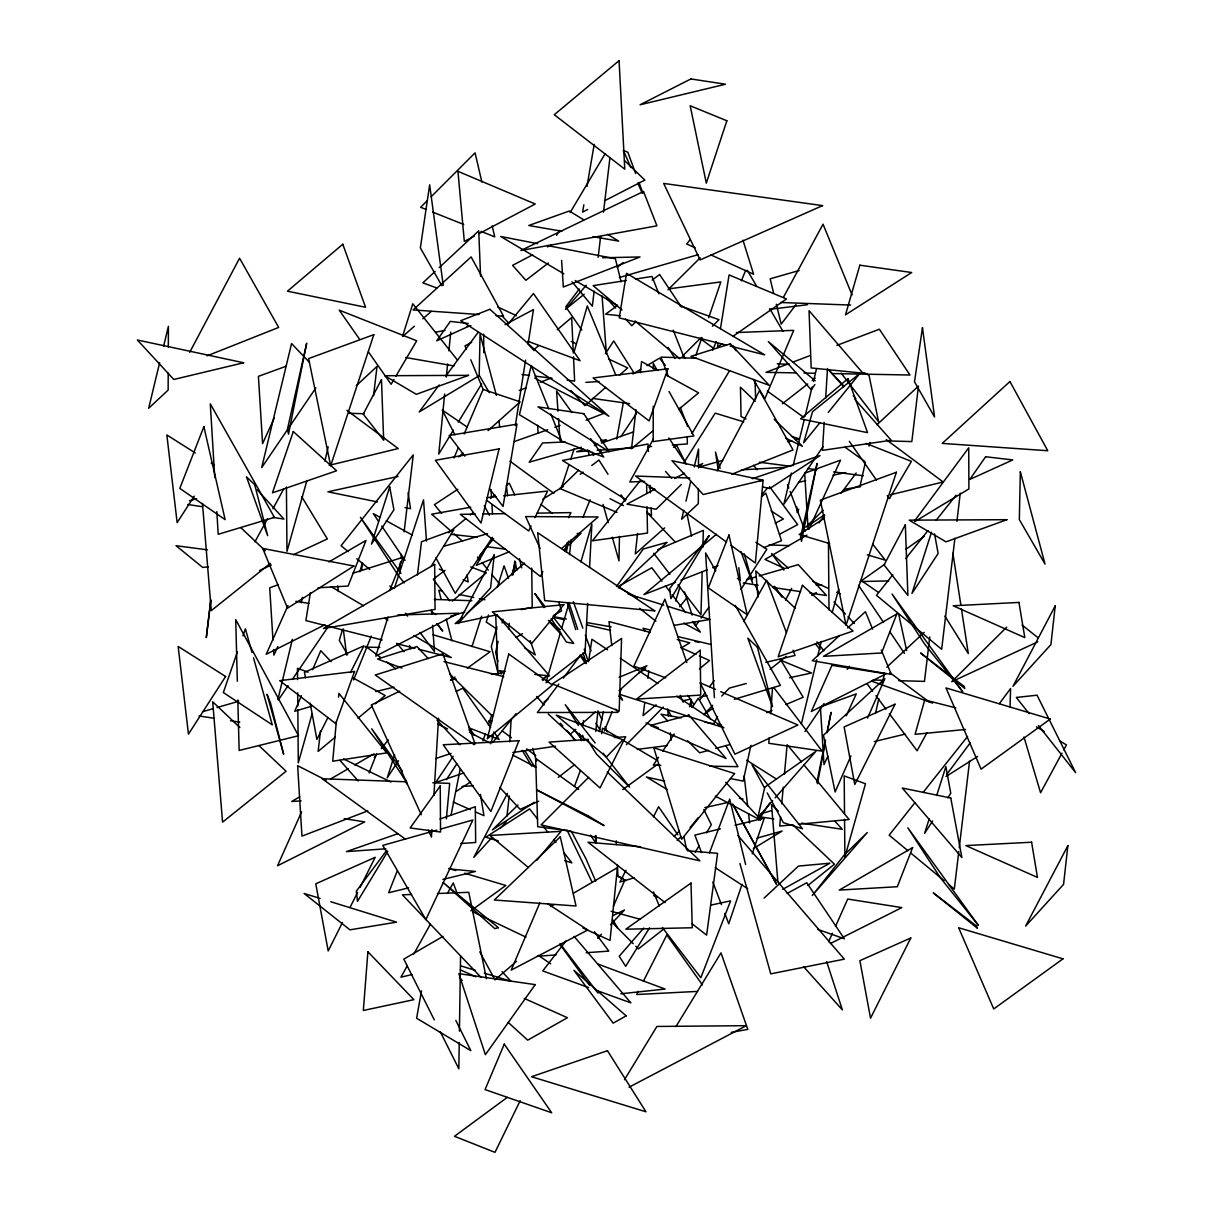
<?xml version="1.0" encoding="UTF-8"?>
<svg xmlns="http://www.w3.org/2000/svg" width="1213" height="1213" viewBox="0 0 1213 1213"><rect width="100%" height="100%" fill="white"/><g stroke="black" fill="none" stroke-linecap="round" stroke-linejoin="round"><path stroke-width="1.5" d="M653.246 406.249L653.17 441.577L693.897 435.937L669.015 391.465M653.322 369.055L653.337 363.475L657.021 370.071M168.213 373.21L168.137 390.101L148.668 408.281L159.631 362.748M168.319 346.963L168.41 326.327L163.573 346.357M698.385 488.566L698.324 503.653L681.63 519.225L683.798 510.233M698.476 467.839L698.552 448.992L694.215 466.99M459.242 1042.467L458.832 1068.774L440.213 1031.672M459.409 1031.186L460.561 956.011M590.488 835.15L595.765 843.02L595.901 835.545M619.464 536.389L618.979 560.876L612.307 537.207M702.175 571.641L700.978 614.809L677.946 584.787M702.858 547.245L703.328 530.354L657.673 549.641M1010.05 706.921L1010.581 688.529L999.376 703.616M587.668 603.316L585.06 652.382L545.941 682.722M589.563 567.457L591.868 524.061L580.906 561.922M431.889 829.48L431.449 837.031L428.325 830.177M433.92 795.531L438.53 718.187M509.778 741.886L511.143 719.552M824.188 422.427L822.475 450.357L891.191 440.243L854.968 399.426M825.674 398.243L827.493 368.464M769.178 737.731L768.815 743.281L822.126 751.135L773.712 687.437M770.771 713.699L772.469 687.801M336.335 721.644L332.711 761.233L386.704 752.879L338.912 693.351L338.579 697.126M780.55 816.819L779.716 826.068L792.847 824.825M781.733 803.855L783.264 787.176M784.432 774.212L787.146 744.585M446.354 818.927L449.689 783.386L432.814 782.764M444.655 393.998L438.757 454.056L453.374 430.13M446.323 377.107L447.612 363.976M448.901 350.83L450.751 332.074M508.717 628.88L509.278 623.33M514.721 569.625L515.48 562.21L511.871 574.78M595.81 731.515L597.918 710.939M637.553 533.462L635.309 553.886L664.633 527.898M506.958 816.137L509.217 795.819M569.504 554.599L571.156 539.755M361.641 570.155L362.49 562.741L359.791 571.763M320.49 731.014L318.124 751.393L335.258 737.14M636.021 409.782L631.518 448.704L652.912 430.873M640.312 372.709L641.601 361.595L657.871 370.526M210.668 600.602L206.301 637.644L210.926 599.889M594.143 291.165L592.353 306.207L572.036 281.765M598.145 257.308L600.602 236.626M603.498 212.169L609.957 157.629M373.543 395.635L377.046 366.387L356.288 385.689M399.411 571.308L400.517 561.922M400.972 558.162L401.412 554.402M404.096 531.87L413.269 454.89L341.065 545.714L348.222 551.642M929.78 637.022L924.473 681.388L898.742 680.69M954.904 538.284L941.667 649.289L876.483 595.325L892.859 574.735M956.921 521.347L960.271 493.13M958.801 851.465L954.313 889.099L948.521 884.307M959.256 847.705L969.566 761.158M417.408 574.977L421.518 541.726L453.783 529.929L431.115 566.304M644.77 702.539L643.087 715.609L656.081 704.829M647.909 678.294L648.864 670.834M513.008 574.067L514.828 560.967L516.89 570.065M588.654 661.282L591.899 639.251L607.607 649.789M515.328 425.642L525.563 360.125M528.201 343.279L533.462 309.588L505.063 324.644M718.096 343.385L717.505 347.085L722.099 343.886M720.477 328.587L729.074 274.926L786.509 298.974L732.834 336.395M310.407 592.732L305.873 620.586L382.216 639.994M601.603 733.698L602.512 728.179L618.569 737.64M583.847 204.77L582.589 212.093L587.638 209.5M586.986 186.468L594.203 144.347M582.574 726.132L583.529 720.583M421.502 990.885L416.62 1018.253L470.826 1050.64L455.83 1020.436M616.704 439.03L623.33 402.777M817.41 783.75L825.477 741.643M827.221 732.485L831.072 712.349L826.978 732.591M451.009 815.303L460.152 769.148M599.298 731.636L603.407 711.455M816.895 782.279L825.477 739.945M750.908 745.343L743.205 781.127L730.347 778.549M498.088 641.328L495.662 652.382L497.921 661.434M502.137 622.936L502.94 619.252M512.644 575.083L515.48 562.21M324.917 461.258L328.162 446.839M566.319 551.96L568.745 541.104M859.941 486.549L865.324 462.653M869.054 446.096L869.873 442.427M875.483 713.487L878.803 698.779M881.699 685.906L884.595 673.048M689.53 706.785L691.274 699.431L691.425 706.967M685.967 501.227L690.743 481.409M277.883 699.507L292.394 639.312M301.188 602.846L302.507 597.372M791.376 473.055L783.871 504.183L823.005 446.657M793.135 465.716L804.174 419.925M805.068 416.271L812.119 386.962M813.453 381.473L816.546 368.646M801.368 723.858L816.819 659.751M817.714 656.081L821.246 641.434M564.818 551.324L567.29 542.469M306.919 480.5L286.981 551.369L286.42 487.035M312.105 713.775L298.292 762.841L297.837 709.863M832.148 612.535L838.683 589.321M574.325 351.179L587.289 305.979L615.795 375.09M496.951 626.878L491.28 646.635L498.24 673.897M490.765 743.766L493.236 735.154M546.472 680.918L560.558 632.231M561.604 628.622L568.381 605.196M342.521 629.562L339.276 640.403L347.555 654.611M675.641 601.011L679.962 587.062M387.993 617.053L375.787 656.127L458.696 613.217L397.788 615.006M402.61 336.122L412.784 303.781L457.498 360.155M471.993 646.544L481.637 616.204M488.46 615.021L486.231 622.057L496.936 629.229M497.391 586.91L504.092 565.819L508.444 578.283M394.65 754.653L387.235 777.867L398.455 760.718M931.508 532.219L911.964 593.475L938.134 553.446L934.541 533.917M929.203 818.881L924.609 833.286L932.661 820.974M936.679 795.455L945.882 766.616L950.78 793.257L947.762 797.881M561.376 487.823L568.942 464.715M570.701 459.378L574.189 448.719M394.346 588.381L423.519 499.832L426.491 541.059M741.992 884.383L728.755 923.79L724.768 913.359M752.227 853.922L764.266 818.093L735.048 825.265M482.956 740.855L485.336 733.835M488.339 725.056L491.917 714.518M695.807 355.379L701.918 337.472M708.635 317.761L720.84 281.916L668.863 288.846M237.414 651.836L223.328 692.547L272.288 724.858L253.502 657.825M242.934 635.9L245.39 628.819L251.986 652.382M574.477 786.388L580.375 770.513M709.393 853.057L729.695 799.124L745.616 864.475M369.07 772.969L376.621 753.667M397.258 870.934L388.66 892.738L408.554 887.855M353.62 679.917L371.299 636.097M389.676 590.534L403.11 557.237L352.847 573.264M604.377 730.954L612.171 711.682M619.252 694.154L621.374 688.893M583.074 517.056L590.109 499.726M712.683 350.223L716.277 341.55M741.355 280.825L745.661 270.408M453.965 457.968L458.332 447.688M464.17 433.981L483.123 389.434L470.765 359.806M539.785 902.957L511.219 970.097L587.774 929.992L547.457 903.579M301.431 695.686L294.744 711.273L310.907 706.436M312.59 669.712L320.778 650.668L331.073 661.676M613.399 906.187L624.589 880.714M850.95 755.896L835.12 791.983L823.445 735.23L884.868 678.598L867.522 718.111M288.012 605.484L266.223 654.292L324.887 624.756M301.582 811.906L277.534 865.764L364.704 821.883L344.28 818.654M828.631 941.788L832.452 933.237M835.499 926.398L847.72 899.045L901.82 907.597L830.42 943.532M798.73 509.233L797.214 512.614L796.82 506.989M274.365 417.818L262.584 443.609L258.414 376.348L286.313 366.174M277.822 646.499L273.895 655.096L273.547 649.486M808.995 529.202L840.518 460.152L804.659 473.222L808.116 529.02M827.842 756.199L823.991 764.63L820.413 706.967L856.272 693.897L846.28 715.791M531.067 525.987L528.716 530.976L486.489 500.211M534.994 517.663L547.563 491.053L503.607 495.829M542.863 571.475L540.467 576.509L460.303 514.342L475.299 514.115M568.503 517.663L570.914 512.614L537.162 513.144M520.18 1100.691L494.98 1152.35L454.481 1136.293L507.307 1097.371M327.798 717.732L316.881 739.46L310.179 703.176M350.451 672.593L363.87 645.847L304.463 672.336L305.479 677.779M342.46 922.517L328.192 950.947L315.774 883.807L375.181 857.318L360.079 887.416M350.011 907.476L357.562 892.434M638.311 991.218L636.643 994.524L697.505 991.4M643.345 981.287L666.816 934.935L702.418 984.865M714.063 723.175L717.505 716.443M625.953 870.328L619.934 882.048L634.217 877.803M653.458 816.789L658.614 806.751L677.84 834.832M785.569 600.101L791.68 588.366M507.459 793.363L473.828 857.379L491.341 838.153M189.698 352.316L239.568 258.217L278.672 327.434L207.12 355.834M717.004 470.887L759.55 390.601L793.059 449.932L731.803 474.253M1061.982 753.167L1040.587 792.741L1023.954 737.019M1063.771 749.861L1066.439 744.918L1060.132 741.113M783.325 297.488L823.051 224.193L852.057 294.926M254.927 541.832L267.512 518.694M272.91 508.778L283.706 488.945M926.975 732.652L917.104 750.802L889.326 713.608M653.428 438.894L629.744 481.97L644.558 481.409M407.371 965.593L400.957 977.162L411.95 974.57M413.8 954.025L430.312 924.276M447.733 892.874L453.237 882.958L457.21 893.45M743.69 621.587L766.616 580.269L786.449 632.731M695.261 852.345L699.037 845.825M706.588 832.8L711.318 824.658L703.813 809.541M393.967 379.457L391.117 384.294L368.418 351.861M395.863 376.242L416.726 340.777L339.215 310.149L359.761 339.504M556.615 235.307L559.511 230.425M570.155 212.533L604.969 153.975M691.926 433.526L729.468 370.844M387.842 851.283L357.486 901.38L356.334 891.206L386.689 850.434M624.483 1079.722L656.915 1026.456L746.329 1025.682L629.047 1087.212M458.256 422.154L481.652 383.884M675.929 1026.607L721.007 952.872L747.799 1029.382L731.272 1032.354M649.531 927.854L625.665 966.336L619.221 956.238L643.785 928.006M698.263 817.592L690.136 827.509M684.208 462.198L715.185 413.148L743.736 421.851M194.216 496.178L177.143 522.651L166.848 434.967L195.323 452.995M740.961 589.382L766.843 549.246L755.896 542.302M758.716 820.033L769.664 803.051M605.454 353.589L613.733 340.944L633.732 372.573M446.399 779.656L456.831 763.856M492.433 537.314L455.239 593.339L435.922 557.889M620.904 436.68L636.507 413.33M435.694 782.476L453.177 756.306M658.538 757.352L653.307 765.145L660.842 765.282M662.738 751.135L674.246 734.017M692.047 707.558L698.324 698.218L710.606 719.4M814.833 384.582L811.285 389.828L768.314 341.581L815.181 380.761M315.896 387.887L261.69 467.596L291.575 343.567L309.36 362.262M278.505 699.765L288.072 685.709M292.333 679.462L328.465 626.317M804.977 731.56L824.021 703.57M847.296 669.364L849.403 666.24M616.522 586.516L643.254 548.989L667.135 542.317L618.251 587.926M698.931 621.208L695.656 625.832L694.488 622.269M701.129 618.13L708.801 607.349M439.182 384.946L419.182 411.965L478.983 375.818M445.853 375.954L478.074 332.423M914.632 520.862L968.732 447.779L968.914 488.9L915.087 521.438M946.686 774.516L970.233 742.841M819.018 522.924L824.658 515.358M841.549 492.645L856.196 472.979M699.522 700.159L705.162 692.653M709.666 686.634L714.169 680.629M558.814 684.071L537.374 712.516L618.024 712.38L615.931 709.241M563.317 678.082L580.239 655.642L585.485 663.526M579.298 289.012L565.789 306.798L581.8 330.103M796.092 304.493L781.202 324.129L776.335 304.19M565.895 941.061L542.727 970.931L588.548 987.534M374.301 757.488L376.621 754.547M381.276 748.694L388.266 739.9M640.555 480.272L592.46 540.786L647.499 533.068L647.029 506.746M905.732 558.541L927.96 530.581M936.148 520.271L956.041 495.253M914.875 802.763L889.129 835.15L907.961 850.738M923.063 792.468L967.519 736.534M492.614 742.599L516.01 713.714M542.939 680.493L546.441 676.157L542.15 679.644M820.033 422.579L803.658 442.79L812.528 411.753L859.82 373.468L828.221 412.465M679.689 606.743L686.785 597.979M507.731 324.553L533.462 293.516L580.087 360.716L527.943 341.308M690.227 239.628L686.649 243.949L695.231 247.831M479.332 555.888L493.706 538.633M761.658 494.98L767.738 487.717M537.025 860.093L561.043 831.345L489.961 835.454L528.398 867.538M586.304 285.207L565.47 309.391L584.181 294.198M772.681 800.701L757.837 817.638L764.797 787.176L815.94 751.302L775.152 797.881M500.09 828.54L506.337 821.671M597.66 938.225L601.496 934.192M610.442 924.776L624.498 909.993L612.732 915.724M712.713 705.344L703.737 714.654L712.91 708.24M721.69 696.05L729.392 688.089L746.268 683.495M626.408 744.661L663.208 707.118M677.203 840.503L681.084 836.606M427.264 200.645L420.638 207.287L425.808 209.349M431.252 196.658L475.056 152.853L481.895 182.071M682.206 356.425L700.614 338.048M712.44 326.236L719.006 319.671L679.886 305.797M588.563 777.381L541.043 824.901L699.901 860.836L607.258 772.029M635.824 321.733L631.806 325.721L625.544 318.898M667.999 289.786L700.174 257.838M674.17 836.288L679.265 831.208M1006.684 627.182L951.735 681.706L1037.843 641.813M681.403 484.412L656.172 509.248L626.969 504.168L654.944 489.142M698.673 467.414L702.645 463.487L697.718 466.141M578.556 470.25L559.875 488.536L617.068 512.402M563.787 550.156L566.441 547.548M569.079 544.955L581.012 533.265L577.221 533.508M517.951 805.023L492.387 829.919L534.266 802.263M823.248 510.188L805.766 527.215L824.385 514.934M840.745 493.145L844.779 489.218L860.593 486.656M435.118 271.424L422.852 282.841L436.71 287.951M439.197 267.618L478.726 230.834L480.575 276.215M764.069 898.12L798.503 866.067L829.874 863.201L782.703 889.341M876.954 424.732L918.453 386.113L911.827 441.577L887.931 440.926M886.839 667.12L924.185 632.367M839.517 635.551L812.27 660.691L891.358 674.428L881.26 650.032M847.69 628.016L865.4 611.686L872.617 629.107M458.757 456.861L462.941 453.116M488.081 430.6L520.18 401.852L483.123 389.434M575.796 729.362L570.216 734.35L548.246 714.017M581.376 724.373L595.325 711.91M619.039 690.697L646.938 665.755L619.161 677.279M605.621 387.417L584.969 405.688L570.959 390.525M619.403 375.242L627.652 367.933L608.835 359.093M403.08 336.122L414.376 326.221M422.837 318.792L431.312 311.362M462.229 617.417L455.148 623.603L497.345 614.673M466.474 613.717L524.532 563.075M561.664 548.549L598.13 516.95L525.654 516.586L540.134 548.488M516.48 961.363L495.01 979.892L479.772 951.811M534.281 349.359L538.587 345.675M557.283 329.769L571.657 317.518L573.324 353.028M678.598 409.478L698.582 392.845L666.013 374.984M358.078 718.126L372.361 706.239M375.211 703.858L385.188 695.534L352.634 677.688M716.489 534.22L643.891 594.643L675.641 582.21M761.506 496.754L765.858 493.13L781.475 540.725L763.826 547.639M452.313 601.072L486.337 572.839L470.644 566.911M699.416 668.909L709.529 660.524L699.34 655.945M448.613 532.719L465.944 518.558M470.28 515.025L473.161 512.659M490.507 498.498L494.828 494.965M506.382 485.534L509.278 483.168L514.737 494.995M617.281 267.315L623.042 262.63M270.363 563.332L211.259 610.655L202.465 503.471M544 702.13L548.306 698.673M770.119 669.349L786.312 656.385M807.964 885.414L834.453 864.202L793.423 825.371M663.905 928.9L638.417 948.915L635.794 946.276M782.37 403.762L807.722 383.975M812.194 380.488L815.181 378.153M558.314 777.366L574.659 764.615M548.367 263.024L525.866 280.294L512.614 265.359L532.568 254.836M580.163 474.283L583.059 472.084M591.717 465.534L598.934 460.061L608.001 474.283M433.299 579.162L445.05 570.337M617.614 305.358L605.621 314.167L620.434 315.835M652.124 280.036L659.629 274.517L681.327 306.934M622.8 789.542L657.325 764.433M450.508 680.372L455.072 677.066M467.248 668.257L490.082 651.745L432.844 634.687M470.826 910.811L505.836 885.475L464.7 873.224M884.641 564.318L860.305 581.543L888.659 580.921M905.944 549.246L924.2 536.328M457.832 489.248L434.421 504.684L441.593 513.417M456.482 791.225L470.583 781.96M824.203 518.33L799.155 534.493L829.647 543.576M946.019 776.532L977.602 756.457M542.787 499.195L563.439 486.413M753.303 848.645L782.082 831.057L757.003 838.153M632.883 373.998L640.722 369.328M646.999 365.598L659.554 358.123L665.376 365.401M639.266 672.73L645.786 668.879M681.645 647.651L689.788 642.829L677.218 639.524M515.995 637.447L522.5 633.656M553.355 615.628L561.483 610.897L558.738 601.891M806.948 535.069L765.024 559.466L783.81 568.048M550.657 906.505L553.916 904.61M573.446 893.238L617.402 867.674L610.033 940.424L582.998 928.051M328.859 561.937L366.008 540.437L348.131 586.046L318.033 587.789M299.808 796.789L291.727 801.459L301.127 800.914M330.482 779.019L348.252 768.739M354.712 764.994L374.089 753.789M443.033 936.375L403.808 959.119L434.284 1019.86M619.221 585.955L651.806 567.745L661.98 581.224M811.558 595.234L816.334 592.566M787.131 893.496L806.736 882.715L844.354 938.786L817.789 929.401M674.686 478.529L684.557 473.222M779.807 534.129L797.669 524.638L769.512 486.58M471.66 342.339L464.973 345.887L466.414 349.359M474.222 236.201L464.321 241.432L457.953 171.321L535.221 204.011L479.165 233.593M547.518 246.921L550.854 245.178M775.213 523.258L783.416 518.967L771.15 510.916M604.468 200.842L644.861 180.07L624.543 160.601M673.518 447.37L676.839 445.702L686.285 464.185L668.879 437.938M456.27 691.38L462.85 688.165L490.643 727.451M399.653 691.228L371.314 704.95L421.29 814.727M259.552 570.504L271.409 564.985M293.455 554.72L327.343 538.936L301.794 496.814M470.204 325.615L436.756 340.808L450.296 321.384L468.188 323.477M538.708 801.202L520.134 809.329L499.665 787.358M766.859 712.638L772.044 710.439M785.872 704.571L803.158 697.232L780.277 659.114M509.505 551.657L476.3 565.334L486.959 546.714L505.563 549.216M680.933 580.132L707.391 569.761M712.683 567.684L717.975 565.607M519.194 390.51L526.199 387.766M540.225 382.292L550.747 378.198M586.106 420.214L603.771 413.436L534.736 378.107M367.797 810.875L301.961 836.121L297.64 765.676L326.161 780.262M789.026 363.582L765.994 372.346L796.304 372.907M792.574 362.232L810.284 355.5M836.849 345.387L879.364 329.223L909.977 375.014L832.3 373.574M278.444 584.651L269.726 587.82L272.97 640.146M514.373 441.532L547.76 429.736M554.796 427.264L560.072 425.399M583.696 449.28L576.569 451.767L589.7 450.842M594.385 445.565L597.948 444.322M601.512 443.079L633.58 431.904M397.637 833.771L346.448 851.602L385.779 848.827M440.001 819.018L475.314 806.721L475.663 842.474L460.682 843.535M752.287 478.756L820.003 455.588L769.861 488.521L762.795 486.989M435.346 782.673L463.851 772.924M435.588 758.565L451.1 753.409M734.335 699.295L780.414 685.421L735.169 605.287M450.478 616.265L464.64 612.095M619.388 277.504L698.354 254.609M189.395 500.757L196.627 498.679M444.185 546.184L487.535 533.69M202.51 711.713L213.382 708.589M217.006 707.543L238.749 701.266M746.632 579.541L755.532 576.979M759.095 575.948L798.275 564.636L826.523 595.553L809.875 593.036M760.612 813.802L771.301 810.709M799.14 270.514L770.149 278.808L773.682 293.319M581.361 447.294L529.202 462.214L542.59 442.972L565.167 441.957M601.148 441.638L606.545 440.092L600.89 440.349M699.037 467.096L722.69 460.394M788.162 441.835L791.786 440.804M795.425 439.773L799.064 438.742L791.922 436.559M436.832 830.147L382.777 845.4L425.854 919.575L472.858 819.988L440.425 829.131M708.559 750.377L699.628 752.803L687.65 740.825M715.7 748.421L729.999 744.539M442.912 879.425L475.466 871.434L449.674 868.978M720.431 828.843L694.867 835.105L701.508 852.496M329.148 465.337L398.213 448.552L346.933 410.358M890.63 494.737L943.153 481.97L886.248 439.591M375.803 691.562L393.982 687.149M874.3 741.583L905.08 734.108M765.691 662.374L795.046 655.46L793.059 650.213M704.783 807.615L728.482 802.324M398.046 476.436L327.904 491.811L377.47 501.939M683.146 700.72L690.485 699.143M699.658 697.157L706.997 695.58M789.557 677.749L811.573 672.988L780.095 660.008M710.666 905.171L730.59 900.865L700.841 977.723L662.434 927.596M521.196 609.639L532.204 607.304L531.734 568.093M798.412 482.289L805.69 480.803M832.982 475.193L845.704 472.57M435.588 332.15L444.898 330.452M467.202 326.373L470.932 325.691M470.765 507.216L431.661 514.206L451.297 531.37M674.519 625.286L709.984 619.449L667.302 606.212M626.257 280.476L593.142 285.631L622.011 309.997M635.46 279.051L652.018 276.473L658.856 293.789M512.811 752.5L555.524 746.222M450.584 679.811L456.149 679.068M491.417 674.383L504.411 672.639M637.295 749.391L667.211 745.586M769.482 309.391L807.373 304.736M487.126 497.618L496.284 496.617M620.813 993.796L665.103 989.05L598.145 964.153M208.348 566.88L202.723 567.426L176.037 545.698L207.484 549.853M965.578 729.468L915.072 734.32L924.746 699.931L955.829 707.876M798.472 824.294L849.13 819.488L803.825 764.751M537.268 956.284L556.085 954.919M586.213 952.736L608.79 951.098L594.355 931.66M597.221 450.311L632.883 447.794M647.909 446.733L651.654 446.46M672.305 445.004L687.331 443.943L687.255 436.725M588.32 739.384L549.08 742.129L600.01 787.965L625.681 736.761L614.475 737.549M585.803 382.368L599.025 381.504M492.281 720.674L488.581 720.916L491.614 723.16M741.386 469.856L784.735 467.354M462.032 786.403L473.313 785.827M736.397 332.544L793.711 330.361L764.857 398.698L753.288 379.457M411.616 894.481L402.398 894.83L481.106 977.466M437.438 893.511L468.779 892.313L486.443 978.724M602.634 257.762L640.039 256.959L563.332 287.011L561.604 260.416M482.789 513.994L505.29 513.645M816.182 585.015L821.777 584.969M803.885 373.043L815.257 373.255M709.757 766.176L737.974 766.677L725.708 745.495M349.299 413.315L364.006 413.724M365.052 647.06L379.76 647.469M873.011 679.977L884.034 680.281M696.702 358.29L660.949 357.107L668.287 376.182M769.027 544.925L789.39 545.623M434.284 599.419L471.842 600.723M780.611 302.492L850.631 305.07M689.924 478.028L635.536 476.042L726.526 542.09M759.323 480.545L763.068 480.682L755.35 563.014L731.075 545.395M406.552 781.809L322.142 778.746L405.567 839.29M777.26 363.764L788.571 364.355M479.059 314.516L413.087 309.937L471.129 256.929L503.562 316.214L496.026 315.698M640.585 846.735L587.987 842.231L665.088 902.624M687.544 850.768L717.596 853.346L706.618 935.147L691.789 923.533M505.184 671.396L497.785 670.653L495.738 615.264M534.766 674.398L549.55 675.884L496.89 614.839M450.933 534.311L477.225 537.268M521.999 374.499L529.52 375.439M535.145 376.136L552.067 378.244M567.108 380.124L574.628 381.064L573.491 356.758M759.383 462.214L790.937 466.338M807.646 468.521L816.925 469.719M833.634 471.902L863.338 475.769M571.065 831.072L537.723 826.735L535.63 758.383L578.586 789.405M592.414 398.38L629.653 403.671M743.281 582.953L758.08 585.197M772.878 587.441L800.625 591.641M187.727 504.502L202.526 506.731M272.834 517.375L283.933 519.058L257.323 489.931M199.038 715.973L213.837 718.217M230.485 720.734L239.734 722.129M759.035 816.698L773.833 818.942M801.581 823.142L842.277 829.298L834.908 821.231M295.836 601.314L308.845 603.361M561.831 231.243L528.792 225.497L569.291 211.017L583.635 219.75M593.021 236.671L618.706 241.129L607.546 234.336M405.688 357.517L454.071 365.947M553.371 616.704L566.426 618.994M586.94 622.587L611.17 626.848M695.064 641.571L698.794 642.238M681.221 717.853L661.024 714.199L667.681 720.856M705.071 722.19L714.245 723.858M717.914 724.525L721.599 725.177M537.662 243.677L500.651 236.49L563.863 273.82M546.911 245.466L615.37 258.748L621.132 281.871M405.006 507.565L410.51 508.702L408.114 492.645M442.472 591.019L438.788 590.261L441.138 599.283M459.075 594.446L473.828 597.478M479.362 598.616L484.897 599.753M664.603 781.142L646.362 776.972L667.226 789.527M739.414 798.245L743.069 799.079M553.28 617.19L564.363 619.737M586.516 624.831L610.518 630.366M650.395 630.032L643.042 628.273L645.134 631.397M677.931 636.598L710.985 644.482M443.958 661.601L503.698 676.642M726.496 345.144L619.252 317.882L626.499 273.319L764.66 354.848L730.12 346.069M396.757 643.678L414.922 648.303M418.561 649.228L451.281 657.552L413.891 635.491M650.289 632.443L609.002 621.587L611.777 645.589M611.155 911.281L640.358 919.333M867.325 554.811L885.263 560.163L872.693 544.121M498.331 840.927L485.776 837.197L529.611 808.919L537.617 819.124M564.712 860.714L571.884 862.852L563.893 852.648M448.613 868.417L455.754 870.555M461.107 965.988L475.375 970.37M484.29 973.099L511.037 981.302L502.076 971.658M628.182 594.082L663.738 605.12M320.126 898.439L304.129 893.481L349.935 929.825L396.59 922.153L330.8 901.744M649.046 487.414L654.383 489.127M619.57 694.291L723.888 727.785L676.748 696.171M871.404 681.054L932.6 703.1M595.598 990.096L630.851 1002.863L574.113 936.421M665.801 677.87L633.868 666.134L664.891 599.161L686.816 662.556M401.943 668.06L377.577 659.023L416.969 646.544L428.265 658.598M308.117 672.184L297.473 668.242L297.564 679.598M469.31 727.997L499.195 739.536L493.843 731.97M646.013 722.963L658.234 727.709M865.946 443.412L911.403 461.365L889.447 498.679L887.279 495.571M432.692 212.093L463.715 224.481M480.954 231.349L494.737 236.853L492.175 225.891M617.417 865.081L617.948 876.256L623.194 878.455M715.564 689.454L700.128 682.783L734.911 754.198L797.911 725.025L720.719 691.683M439.212 569.064L444.337 571.338M463.093 579.678L468.203 581.952L467.02 574.856M453.268 802.051L470.326 809.632M475.435 811.906L483.972 815.697L480.424 794.409M460.318 969.854L475.86 976.799M524.243 998.42L567.441 1017.722L527.7 1040.163L508.186 1022.377M680.645 647.575L695.944 654.429M710.682 254.821L753.591 274.229L742.978 240.204M812.862 581.33L828.236 588.366M836.773 592.262L840.184 593.839M497.557 306.844L516.389 315.683M571.171 341.399L576.311 343.81M473.282 912.009L526.033 937.164M746.025 418.925L741.037 416.514L740.461 387.22L755.29 401.336M785.872 438.242L802.475 446.293L774.167 419.319M437.62 724.04L447.582 728.861M343.491 758.944L391.011 782.051M609.972 498.695L623.437 505.578M469.522 732.303L489.446 742.781M512.69 755.002L535.934 767.223M715.245 796.092L760.354 820.064M864.035 372.588L869.024 375.287L878.546 421.654L841.14 373.104M617.948 876.256L626.06 880.653M653.655 895.573L656.9 897.332M619.252 587.759L637.462 597.721M683.829 623.073L700.386 632.109L692.471 621.632M379.79 517.193L373.255 513.584L378.547 521.393M386.325 520.786L412.481 535.191M575.205 280.521L617.341 305.418M623.391 740.476L657.128 760.354M330.997 586.576L363.506 605.757M384.642 618.221L387.887 620.146M1036.448 726.86L1044.348 731.606M626.044 499.726L562.438 460.455L648.03 444.003L648.394 451.524M646.711 512.493L651.472 515.434L651.108 507.913M746.632 760.187L776.35 779.019M211.153 463.017L214.307 465.034M715.336 867.75L747.648 888.704M524.486 647.697L535.206 654.884L530.217 640.631M620.177 658.219L657.886 683.526M538.481 955.495L550.687 963.819M467.005 426.961L442.245 410.024L454.92 434.8M861.018 580.405L878.06 592.126M474.207 744.706L375.257 675.004L442.881 653.777L475.117 744.039M431.328 611.443L435.74 614.612M767.298 391.041L803.916 417.484M845.097 447.218L864.914 461.546M509.945 461.183L553.916 493.373M700.189 338.533L713.578 348.374M502.273 730.984L511.401 737.701M526.624 748.876L535.767 755.593M737.398 578.343L740.355 580.527L738.808 567.699M889.917 672.715L928.84 701.705M365.704 646.347L380.791 657.582M386.826 662.071L395.863 668.818M540.892 504.411L552.37 513.448M548.412 620.374L560.285 629.774M1022.074 625.044L1038.267 637.917M639.676 608.365L655.93 621.268M910.857 853.133L944.184 880.699M356.819 558.753L369.722 569.428M389.782 586.031L392.648 588.396M635.006 320.96L679.735 358.714M788.344 568.154L771.559 553.507L783.886 570.11M454.102 533.826L462.502 541.18M459.424 977.89L462.214 980.422M795.44 608.456L755.775 570.914L757.928 597.175M778.367 811.133L771.529 804.659L777.851 881.548M240.811 527.625L265.268 550.778M239.886 727.527L212.7 701.796L222.57 822.141L286.101 771.271L258.915 745.54M468.87 729.726L474.268 734.866M449.644 673.882L492.493 716.201M612.186 922.502L633.186 943.638M828.964 370.238L843.02 385.006M853.239 395.756L855.802 398.44M833.953 601.982L845.446 614.081M848.008 616.765L854.392 623.482M646.681 512.083L675.368 542.181M725.723 782.249L760.718 819.563M549.489 621.935L561.013 634.278M580.239 654.853L586.637 661.722M618.675 696.019L622.527 700.128L619.828 695.246M436.983 720.097L460 744.812M502.182 316.047L508.55 322.931M527.655 343.628L534.023 350.527M606.773 298.428L615.537 307.981M803.552 966.625L842.368 1009.898L826.69 961.651M828.737 369.859L843.732 386.75M665.512 471.402L671.638 478.286M536.601 696.489L544.091 704.935M560.33 723.236L562.832 726.041M566.577 730.271L575.326 740.127M339.898 760.324L358.26 780.975M396.742 643.239L404.081 651.684M737.883 835.484L844.324 959.149L770.755 973.857L739.93 863.52M569.246 733.38L575.341 740.537M815.242 643.648L820.109 649.395M589.624 985.32L559.815 944.23M788.329 746.025L801.444 761.87M477.467 557.025L479.863 559.936M482.243 562.847L488.233 570.11M491.811 574.477L498.983 583.195M404.187 582.907L398.364 575.614L360.397 517.314L400.987 573.446M436.847 623.785L442.684 631.078L437.196 623.497M1029.124 713.669L1016.327 697.445L1037.039 695.201L1075.628 772.651L1038.419 725.465M543.318 826.417L547.897 832.239M553.613 839.532L555.888 842.444M545.107 606.743L534.812 593.521L543.985 607.622M553.128 617.023L573.734 643.451L566.426 642.102L551.127 618.6M595.128 742.947L565.273 704.692L578.419 725.465M603.149 753.258L629.562 787.116L596.614 754.243L587.517 739.854M433.86 580.178L449.75 600.784M782.309 596.796L774.243 586.288L781.733 596.857M816.94 641.829L823.854 650.835M560.224 943.911L598.009 993.083M653.746 553.28L669.879 574.295M464.867 456.179L449.159 435.467L517.011 424.141L503.031 506.473L489.567 488.718M574.067 729.362L582.013 739.869M405.43 613.202L407.659 616.159M419.956 632.428L434.481 651.639L432.586 625.392M665.361 585.712L669.879 591.701M672.138 594.688L685.694 612.656M867.098 683.859L872.663 691.289M875.998 695.746L885.99 709.135M753.743 465.261L757.124 469.84M402.428 771.271L371.709 728.801L406.598 782.355M571.93 412.541L556.57 391.056L557.98 411.192M590.579 438.606L603.74 457.013L560.027 440.455L558.496 418.5M849.312 441.32L876.438 480.075M381.716 526.063L405.021 560.391M858.516 585.333L883.58 622.466M889.842 631.761L904.458 653.413M687.741 695.261L693.988 704.601M683.419 355.318L685.451 358.472M468.946 727.148L474.04 735.048M621.101 494.813L625.135 501.136M944.866 616.068L968.292 653.564L961.454 608.941M595.841 723.236L599.844 729.665M668.136 347.418L674.989 358.517M733.016 345.796L735.912 350.602M524.85 750.65L534.554 766.722M522.181 750.316L531.84 766.328M747.314 270.287L756.715 286.374M769.876 308.89L783.037 331.407M489.294 392.709L479.196 375.226L480.06 334.257L496.405 395.393M441.866 285.752L420.35 247.937L429.645 184.831L443.245 285.313M715.776 570.944L705.617 552.946L714.396 697.642M613.172 920.136L617.493 927.839M484.214 505.715L489.476 515.282M764.539 787.965L751.984 764.842L802.49 828.767L783.355 822.641L767.223 792.923M571.778 832.088L585.94 858.728L595.659 881.093M670.941 715.731L667.59 708.983L668.424 716.322M599.904 449.356L601.542 452.707M567.032 830.117L592.187 882.397M750.104 574.371L752.515 579.465M754.926 584.545L758.929 593.036M592.096 452.07L593.642 455.512M598.161 711.409L601.966 719.931M605.014 726.754L607.304 731.864M630.912 167.515L623.3 150.321L627.834 152.262L635.673 173.535M637.75 182.981L642.314 193.292M409.448 645.452L410.919 648.849M680.311 695.337L683.146 702.282M653.564 891.98L659.235 905.944M548.746 408.826L531.249 365.568L519.407 414.725L561.361 439.985L550.854 414.027M673.245 330.163L684.208 357.88M680.296 407.386L687.635 426.46M712.804 882.063L721.447 904.671M787.51 484.533L788.814 487.99M790.118 491.447L805.144 531.142M740.916 551.581L752.515 582.907L744.282 553.825M638.948 182.39L642.86 193.019M573.37 601.784L582.846 628.152M585.379 635.187L591.065 651.002M684.572 591.989L692.153 615.143M568.882 602.467L577.706 629.426M584.166 649.198L588.29 661.767M754.441 379.79L756.078 385.037M567.35 602.906L575.75 629.653M583.028 652.852L586.395 663.556M532.613 748.436L536.54 760.96M720.113 468.415L715.488 452.055L718.248 470.174M587.683 449.826L589.23 455.284M603.073 504.441L608.198 522.636M582.589 735.245L584.06 740.582M579.465 733.547L581.391 740.673M446.293 619.13L451.933 640.782M500.196 670.486L501.105 674.11M519.498 558.693L521.681 567.851M898.651 614.036L906.642 650.486M687.043 514.145L691.531 536.131M683.98 836.849L686.588 849.752M952.902 553.173L960.878 605.226M405.976 780.111L406.522 783.734M337.654 585.909L338.382 591.519M343.249 628.925L346.645 655.126M744.145 776.002L747.663 806.069M748.542 813.589L749.649 822.99M499.028 421.229L499.665 426.824M506.518 486.489L507.595 495.814M670.304 732.864L671.123 740.203M602.088 296.093L606.439 354.226M431.51 610.412L431.783 614.157M537.617 425.293L538.087 432.844M491.038 489.749L491.492 497.254M491.947 504.76L492.523 514.145M214.762 477.573L210.289 403.838L274.396 517.375L218.204 534.296L216.824 511.613M650.016 485.352L650.38 492.872M616.28 840.836L616.462 844.566M595.416 835.56L595.765 843.02M755.093 382.231L755.608 398.925M237.339 681.281L235.716 619.6L298.519 735.73L239.143 750.453L237.824 699.977M646.62 484.169L646.787 493.585M844.521 813.62L844.187 775.895L865.491 783.78L844.9 856.985L844.566 819.275M828.434 542.166L829.025 610.048M297.685 692.835L297.807 706.087M483.669 334.151L483.744 352.604M1020.345 471.781L1019.329 519.573L1045.03 564.09L1020.345 471.781M621.572 638.538L619.161 711.182L552.446 683.889L621.572 638.538M367.903 951.78L363.339 1010.474L413.906 999.664L367.903 951.78M494.282 554.705L490.568 587.941L458.074 623.649L494.282 554.705M1055.234 605.818L1050.913 644.588L1012.991 686.255L1055.234 605.818M1067.88 845.628L1063.558 884.398L1025.637 926.065L1067.88 845.628M922.471 327.707L914.496 381.792L934.556 417.014L922.471 327.707M306.631 343.4L288.512 434.178L287.496 428.993L306.631 343.4M817.031 463.624L801.49 541.423L800.625 536.98L817.031 463.624M499.074 448.886L481.015 523.03L435.391 460.288L499.074 448.886M508.747 654.08L487.277 738.823L552.4 685.072L508.747 654.08M859.82 265.192L845.522 314.804L911.691 272.516L859.82 265.192M389.707 486.974L371.481 544.121L393.907 509.809L389.707 486.974M373.816 334.652L330.664 465.807L308.633 358.578L373.816 334.652M896.407 472.251L846.052 625.256L820.337 500.15L896.407 472.251M726.86 120.754L706.3 183.133L690.167 105.758L726.86 120.754M293.288 431.57L272.47 492.827L336.623 470.765L293.288 431.57M802.445 585.318L778.155 656.779L853.012 631.048L802.445 585.318M354.545 671.471L335.728 723.615L279.718 680.66L354.545 671.471M667.923 368.782L649.107 420.926L593.096 377.971L667.923 368.782M203.875 426.673L179.812 488.399L225.133 519.634L203.875 426.673M728.952 534.994L708.316 587.911L747.178 614.673L728.952 534.994M896.877 613.884L881.563 652.973L823.506 656.339L896.877 613.884M912.631 847.614L897.317 886.718L839.275 890.084L912.631 847.614M518.921 740.734L490.871 811.467L443.215 744.767L518.921 740.734M504.259 1044.15L485.064 1089.592L551.688 1112.776L504.259 1044.15M831.966 665.3L811.345 711.47L886.066 673.852L831.966 665.3M895.042 704.222L854.771 784.477L844.127 726.936L895.042 704.222M910.796 937.967L870.525 1018.207L859.881 960.681L910.796 937.967M381.473 379.639L363.233 414.103L383.672 440.213L381.473 379.639M905.323 524.713L884.05 564.924L907.885 595.401L905.323 524.713M709.059 535.661L670.865 598.691L669.712 588.517L709.059 535.661M225.618 676.505L188.455 734.138L178.159 646.438L225.618 676.505M985.623 456.755L969.824 479.423L1012.764 459.924L985.623 456.755M535.221 984.622L485.382 1054.673L458.848 973.66L535.221 984.622M440.243 785.918L410.161 827.948L440.546 832.042L440.243 785.918M844.506 854.74L812.316 895.452L867.265 832.558L844.506 854.74M734.532 773.56L681.63 839.26L653.762 747.769L734.532 773.56M563.833 604.681L531.673 643.587L492.311 611.883L563.833 604.681M622.921 739.824L606.439 757.003L556.176 715.109L622.921 739.824M560.285 836.834L494.313 900.001L576.023 906.005L560.285 836.834M1009.929 381.549L942.213 443.397L1047.759 450.736L1009.929 381.549M342.794 244.238L287.451 291.181L365.568 307.268L342.794 244.238M848.023 378.623L800.58 418.864L867.553 432.647L848.023 378.623M619.07 60.65L554.28 114.704L624.786 169.168L619.07 60.65M700.219 650.289L636.552 699.097L700.705 695.094L700.219 650.289M1050.322 719.036L981.074 769.148L946.004 687.938L1050.322 719.036M1062.982 958.846L993.72 1008.958L958.649 927.748L1062.982 958.846M691.016 883.079L625.817 929.203L692.259 927.763L691.016 883.079M353.893 566.031L287.542 608.153L262.721 548.443L353.893 566.031M434.663 564.394L323.446 628.516L435.058 609.396L434.663 564.394M626.181 1015.872L613.172 1023.15L573.931 970.294L626.181 1015.872M690.879 78.951L640.085 104.773L725.526 84.228L690.879 78.951M643.512 191.472L520.877 250.484L656.93 225.815L643.512 191.472M822.55 205.619L700.128 259.946L663.663 183.421L822.55 205.619M489.9 309.3L460.804 320.641L608.835 416.226L489.9 309.3M468.536 375.333L416.332 394.316L384.748 375.727L468.536 375.333M1006.896 519.695L946.004 541.847L909.144 520.15L1006.896 519.695M607.455 1050.716L531.506 1076.719L645.953 1111.79L607.455 1050.716M730.347 343.855L690.97 356.334L769.254 385.355L730.347 343.855M688.893 715.079L650.35 725.495L726.056 758.504L688.893 715.079M498.437 927.672L494.783 928.612L443.048 882.442L498.437 927.672M243.646 362.763L173.793 379.472L137.372 340.004L243.646 362.763M763.038 480.212L703.176 494.525L671.941 460.713L763.038 480.212M1018.95 602.421L953.191 605.772L1024.818 637.598L1018.95 602.421M1031.596 842.231L965.836 845.582L1037.464 877.424L1031.596 842.231M654.793 610.867L544.682 600.602L537.693 532.75L654.793 610.867M862.928 373.195L811.163 367.948L809.056 310.71L862.928 373.195M583.802 413.709L537.95 406.855L609.229 451.706L583.802 413.709M950.765 798.018L902.29 788.041L961.879 857.561L950.765 798.018M588.199 815.879L536.95 790.042L604.089 825.583L588.199 815.879M963.698 686.103L920.576 653.003L964.805 688.468L963.698 686.103M976.344 925.913L933.222 892.813L977.466 928.294L976.344 925.913M757.443 647.287L747.815 638.099L772.514 706.754L757.443 647.287M254.715 484.684L246.466 476.815L267.633 535.661L254.715 484.684M962.591 691.577L924.609 644.027L892.071 594.067L962.591 691.577M978.345 925.322L940.363 877.772L907.824 827.797L978.345 925.322M776.441 884.141L732.713 804.249L776.441 884.141M270.469 702.858L267.027 694.321L283.66 754.259L270.469 702.858"/></g></svg>
